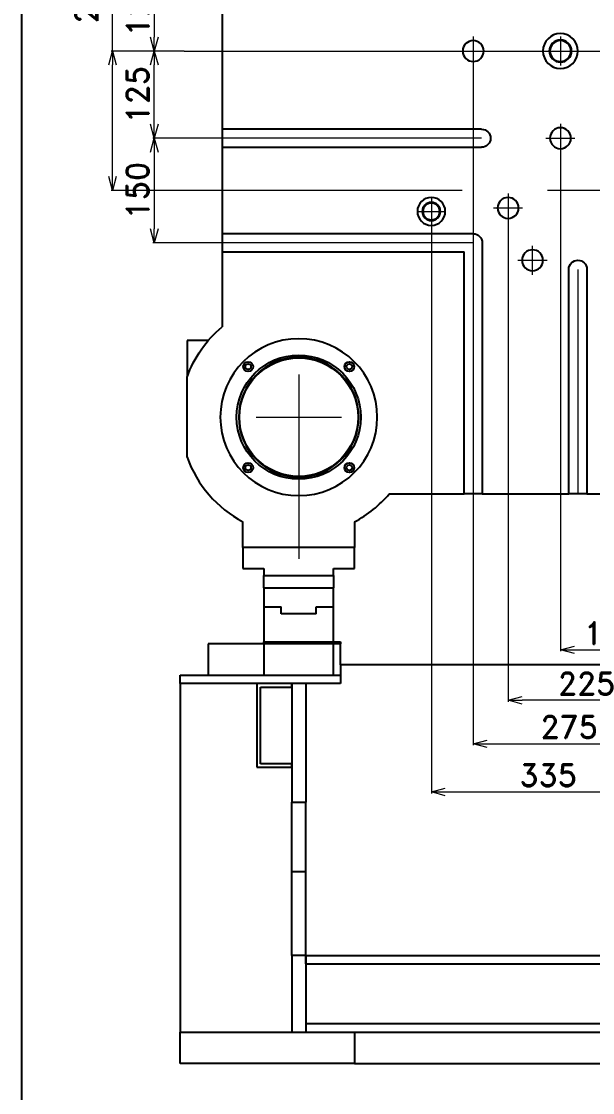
# Model space of a CAD drawing. Header units: millimetres. Extents: x 2673 to 5721, y -10743 to 3474.
# Drawn here: x 3314.9 to 3519.5, y 2276.1 to 2660.1 of the extents above; entities that cross this region are included whole.
import ezdxf

# ---------------------------------------------------------------- set-up
doc = ezdxf.new("R2010")
doc.units = ezdxf.units.MM
doc.header["$LTSCALE"] = 16.335
doc.header["$PDMODE"] = 3
doc.header["$PDSIZE"] = 0.3125
doc.linetypes.add('CENTER', pattern=[0.6, 0.375, -0.075, 0.075, -0.075])
doc.layers.get('0').update_dxf_attribs({"linetype": 'CONTINUOUS'})
doc.layers.get('Defpoints').update_dxf_attribs({"linetype": 'CONTINUOUS'})
doc.layers.add('cen', color=1, linetype='CENTER')
doc.layers.add('dim', color=82, linetype='CONTINUOUS', lineweight=9)
doc.styles.add('mds', font='romand.shx', dxfattribs={"bigfont": 'chineset.shx'})
doc.dimstyles.new('MDS4-0000', dxfattribs={"dimtxt": 8, "dimasz": 5, "dimexe": 0.5, "dimexo": 0, "dimgap": 2, "dimtad": 1, "dimdec": 1, "dimlfac": 4, "dimzin": 9, "dimdsep": 46, "dimtxsty": 'mds', "dimblk": 'OPEN30', "dimcen": 0, "dimclrd": 3, "dimclre": 3, "dimclrt": 3, "dimazin": 2, "dimtfac": 0.75, "dimtdec": 1, "dimtmove": 0, "dimatfit": 3, "dimldrblk": 'OPEN30', "dimfxl": 0, "dimtolj": 1, "dimtzin": 0, "dimlwd": 9, "dimlwe": 9, "dimarcsym": 0})

# ---------------------------------------------------------------- blocks, each defined once
blk = doc.blocks.new('_Open30')
at = {"color": 0, "linetype": 'ByBlock', "lineweight": -2}
for p, q in [((-1, 0.268), (0, 0)), ((0, 0), (-1, -0.268)), ((0, 0), (-1, 0))]:
    blk.add_line(p, q, dxfattribs=at)
blk = doc.blocks.new('*D178')
at = {"layer": 'Defpoints', "color": 0}
for p in [(3347.56, 2649.47), (3373.26, 2649.47), (3374.47, 2599.47)]:
    blk.add_point(p, dxfattribs=at)
at = {"layer": 'dim', "color": 3, "lineweight": 9}
for p, q in [((3347.56, 2649.47), (3347.56, 2803.48)), ((3373.26, 2649.47), (3347.06, 2649.47)), ((3347.56, 2604.47), (3347.56, 2644.47)), ((3374.47, 2599.47), (3347.06, 2599.47))]:
    blk.add_line(p, q, dxfattribs=at)
at = {"layer": 'dim', "color": 3, "lineweight": 9, "xscale": 5, "yscale": 5, "zscale": 5}
for p, rotation in [((3347.56, 2649.47), 90), ((3347.56, 2599.47), 270)]:
    blk.add_blockref('_Open30', p, dxfattribs=dict(at, rotation=rotation))
at = {"layer": 'dim', "color": 3, "insert": (3339.46, 2728.97), "char_height": 8, "attachment_point": 5, "rotation": 90, "style": 'mds'}
blk.add_mtext('\\A1;200({\\fNSimSun|b0|i0|c134|p49;料管中心偏离车板中心})', dxfattribs=at)
blk = doc.blocks.new('*D193')
at = {"layer": 'Defpoints', "color": 0}
for p in [(3461.78, 2586.75), (3545.53, 2477.2), (3545.53, 2383.86)]:
    blk.add_point(p, dxfattribs=at)
at = {"layer": 'dim', "color": 3, "lineweight": 9}
for p, q in [((3461.78, 2586.75), (3461.78, 2383.36)), ((3545.53, 2477.2), (3545.53, 2383.36)), ((3466.78, 2383.86), (3540.53, 2383.86))]:
    blk.add_line(p, q, dxfattribs=at)
at = {"layer": 'dim', "color": 3, "lineweight": 9, "xscale": 5, "yscale": 5, "zscale": 5, "rotation": 180}
blk.add_blockref('_Open30', (3461.78, 2383.86), dxfattribs=at)
at = {"layer": 'dim', "color": 3, "lineweight": 9, "xscale": 5, "yscale": 5, "zscale": 5}
blk.add_blockref('_Open30', (3545.53, 2383.86), dxfattribs=at)
at = {"layer": 'dim', "color": 3, "insert": (3503.66, 2389.86), "char_height": 8, "attachment_point": 5, "style": 'mds'}
blk.add_mtext('\\A1;335', dxfattribs=at)
blk = doc.blocks.new('*D194')
at = {"layer": 'Defpoints', "color": 0}
for p in [(3476.78, 2644.25), (3545.53, 2477.2), (3545.53, 2401.14)]:
    blk.add_point(p, dxfattribs=at)
at = {"layer": 'dim', "color": 3, "lineweight": 9}
for p, q in [((3476.78, 2644.25), (3476.78, 2400.64)), ((3545.53, 2477.2), (3545.53, 2400.64)), ((3481.78, 2401.14), (3540.53, 2401.14))]:
    blk.add_line(p, q, dxfattribs=at)
at = {"layer": 'dim', "color": 3, "lineweight": 9, "xscale": 5, "yscale": 5, "zscale": 5, "rotation": 180}
blk.add_blockref('_Open30', (3476.78, 2401.14), dxfattribs=at)
at = {"layer": 'dim', "color": 3, "lineweight": 9, "xscale": 5, "yscale": 5, "zscale": 5}
blk.add_blockref('_Open30', (3545.53, 2401.14), dxfattribs=at)
at = {"layer": 'dim', "color": 3, "insert": (3511.16, 2407.14), "char_height": 8, "attachment_point": 5, "style": 'mds'}
blk.add_mtext('\\A1;275', dxfattribs=at)
blk = doc.blocks.new('*D195')
at = {"layer": 'Defpoints', "color": 0}
for p in [(3489.28, 2588), (3545.53, 2477.2), (3489.28, 2416.72)]:
    blk.add_point(p, dxfattribs=at)
at = {"layer": 'dim', "color": 3, "lineweight": 9}
for p, q in [((3489.28, 2588), (3489.28, 2416.22)), ((3545.53, 2477.2), (3545.53, 2416.22)), ((3540.53, 2416.72), (3494.28, 2416.72))]:
    blk.add_line(p, q, dxfattribs=at)
at = {"layer": 'dim', "color": 3, "lineweight": 9, "xscale": 5, "yscale": 5, "zscale": 5, "rotation": 180}
blk.add_blockref('_Open30', (3489.28, 2416.72), dxfattribs=at)
at = {"layer": 'dim', "color": 3, "lineweight": 9, "xscale": 5, "yscale": 5, "zscale": 5}
blk.add_blockref('_Open30', (3545.53, 2416.72), dxfattribs=at)
at = {"layer": 'dim', "color": 3, "insert": (3517.41, 2422.72), "char_height": 8, "attachment_point": 5, "style": 'mds'}
blk.add_mtext('\\A1;225', dxfattribs=at)
blk = doc.blocks.new('*D196')
at = {"layer": 'Defpoints', "color": 0}
for p in [(3508.03, 2613), (3545.53, 2477.2), (3545.53, 2434.82)]:
    blk.add_point(p, dxfattribs=at)
at = {"layer": 'dim', "color": 3, "lineweight": 9}
for p, q in [((3508.03, 2613), (3508.03, 2434.32)), ((3545.53, 2477.2), (3545.53, 2434.32)), ((3513.03, 2434.82), (3540.53, 2434.82))]:
    blk.add_line(p, q, dxfattribs=at)
at = {"layer": 'dim', "color": 3, "lineweight": 9, "xscale": 5, "yscale": 5, "zscale": 5, "rotation": 180}
blk.add_blockref('_Open30', (3508.03, 2434.82), dxfattribs=at)
at = {"layer": 'dim', "color": 3, "lineweight": 9, "xscale": 5, "yscale": 5, "zscale": 5}
blk.add_blockref('_Open30', (3545.53, 2434.82), dxfattribs=at)
at = {"layer": 'dim', "color": 3, "insert": (3526.78, 2440.82), "char_height": 8, "attachment_point": 5, "style": 'mds'}
blk.add_mtext('\\A1;150', dxfattribs=at)
blk = doc.blocks.new('*D205')
at = {"layer": 'Defpoints', "color": 0}
for p in [(3362.51, 2649.47), (3373.26, 2649.47), (3386.78, 2618.22)]:
    blk.add_point(p, dxfattribs=at)
at = {"layer": 'dim', "color": 3, "lineweight": 9}
for p, q in [((3373.26, 2649.47), (3362.01, 2649.47)), ((3362.51, 2623.22), (3362.51, 2644.47)), ((3386.78, 2618.22), (3362.01, 2618.22))]:
    blk.add_line(p, q, dxfattribs=at)
at = {"layer": 'dim', "color": 3, "lineweight": 9, "xscale": 5, "yscale": 5, "zscale": 5}
for p, rotation in [((3362.51, 2649.47), 90), ((3362.51, 2618.22), 270)]:
    blk.add_blockref('_Open30', p, dxfattribs=dict(at, rotation=rotation))
at = {"layer": 'dim', "color": 3, "insert": (3356.51, 2633.84), "char_height": 8, "attachment_point": 5, "rotation": 90, "style": 'mds'}
blk.add_mtext('\\A1;125', dxfattribs=at)
blk = doc.blocks.new('*D206')
at = {"layer": 'Defpoints', "color": 0}
for p in [(3386.78, 2618.22), (3362.51, 2580.72), (3386.78, 2580.72)]:
    blk.add_point(p, dxfattribs=at)
at = {"layer": 'dim', "color": 3, "lineweight": 9}
for p, q in [((3386.78, 2618.22), (3362.01, 2618.22)), ((3362.51, 2613.22), (3362.51, 2585.72)), ((3386.78, 2580.72), (3362.01, 2580.72))]:
    blk.add_line(p, q, dxfattribs=at)
at = {"layer": 'dim', "color": 3, "lineweight": 9, "xscale": 5, "yscale": 5, "zscale": 5}
for p, rotation in [((3362.51, 2618.22), 90), ((3362.51, 2580.72), 270)]:
    blk.add_blockref('_Open30', p, dxfattribs=dict(at, rotation=rotation))
at = {"layer": 'dim', "color": 3, "insert": (3356.51, 2599.47), "char_height": 8, "attachment_point": 5, "rotation": 90, "style": 'mds'}
blk.add_mtext('\\A1;150', dxfattribs=at)
blk = doc.blocks.new('*D208')
at = {"layer": 'Defpoints', "color": 0}
for p in [(3386.78, 2680.72), (3362.51, 2649.47), (3373.26, 2649.47)]:
    blk.add_point(p, dxfattribs=at)
at = {"layer": 'dim', "color": 3, "lineweight": 9}
for p, q in [((3386.78, 2680.72), (3362.01, 2680.72)), ((3362.51, 2675.72), (3362.51, 2654.47)), ((3373.26, 2649.47), (3362.01, 2649.47))]:
    blk.add_line(p, q, dxfattribs=at)
at = {"layer": 'dim', "color": 3, "lineweight": 9, "xscale": 5, "yscale": 5, "zscale": 5}
for p, rotation in [((3362.51, 2680.72), 90), ((3362.51, 2649.47), 270)]:
    blk.add_blockref('_Open30', p, dxfattribs=dict(at, rotation=rotation))
at = {"layer": 'dim', "color": 3, "insert": (3356.51, 2665.09), "char_height": 8, "attachment_point": 5, "rotation": 90, "style": 'mds'}
blk.add_mtext('\\A1;125', dxfattribs=at)

msp = doc.modelspace()

# ---------------------------------------------------------------- linework, layer by layer
for p, q in [((3314.915, 3141.776), (3314.915, 1887.896)), ((3386.781, 2677.466), (3386.781, 2621.466)), ((3479.781, 2621.466), (3386.781, 2621.466)), ((3386.781, 2621.466), (3386.781, 2614.966)), ((3386.781, 2614.966), (3386.781, 2583.966)), ((3386.781, 2614.966), (3479.781, 2614.966)), ((3476.781, 2583.966), (3386.781, 2583.966)), ((3386.781, 2583.966), (3386.781, 2577.466)), ((3480.031, 2580.716), (3480.031, 2490.716)), ((3386.781, 2577.466), (3473.531, 2577.466)), ((3386.781, 2577.466), (3386.781, 2550.62)), ((3473.531, 2490.716), (3473.531, 2577.466)), ((3511.031, 2490.716), (3511.031, 2571.216)), ((3517.531, 2571.216), (3517.531, 2490.716)), ((3381.829, 2545.716), (3374.281, 2545.716)), ((3374.281, 2545.716), (3374.281, 2533.216)), ((3374.281, 2533.216), (3374.516, 2533.216)), ((3374.281, 2503.854), (3374.281, 2532.577)), ((3446.684, 2490.716), (3473.531, 2490.716)), ((3480.03, 2490.716), (3473.531, 2490.716)), ((3480.031, 2490.716), (3511.031, 2490.716)), ((3517.53, 2490.716), (3511.031, 2490.716)), ((3517.531, 2490.716), (3573.531, 2490.716)), ((3394.281, 2471.466), (3394.281, 2480.716)), ((3434.281, 2480.716), (3434.281, 2471.466)), ((3434.281, 2471.466), (3394.281, 2471.466)), ((3394.281, 2471.466), (3394.281, 2463.966)), ((3434.281, 2471.466), (3394.281, 2471.466)), ((3434.281, 2463.966), (3434.281, 2471.466)), ((3394.281, 2463.966), (3401.781, 2463.966)), ((3401.781, 2463.966), (3401.781, 2461.466)), ((3401.781, 2461.466), (3426.781, 2461.466)), ((3401.781, 2457.058), (3401.781, 2461.466)), ((3426.781, 2463.966), (3434.281, 2463.966)), ((3426.781, 2461.466), (3426.781, 2463.966)), ((3426.781, 2461.466), (3426.781, 2457.058)), ((3401.781, 2457.058), (3426.781, 2457.058)), ((3401.781, 2457.058), (3401.781, 2450.216)), ((3426.781, 2450.216), (3426.781, 2457.058)), ((3401.781, 2450.216), (3408.031, 2450.216)), ((3401.781, 2450.216), (3401.781, 2437.716)), ((3401.781, 2450.216), (3408.031, 2450.216)), ((3408.031, 2447.716), (3408.031, 2450.216)), ((3408.031, 2447.716), (3408.031, 2450.216)), ((3420.531, 2447.716), (3420.531, 2450.216)), ((3420.531, 2450.216), (3426.781, 2450.216)), ((3420.531, 2447.716), (3420.531, 2450.216)), ((3420.531, 2450.216), (3426.781, 2450.216)), ((3426.781, 2437.716), (3426.781, 2450.216)), ((3420.531, 2447.716), (3408.031, 2447.716)), ((3420.531, 2447.716), (3408.031, 2447.716)), ((3381.781, 2436.966), (3381.781, 2425.716)), ((3401.781, 2436.966), (3381.781, 2436.966)), ((3401.781, 2437.716), (3426.781, 2437.716)), ((3401.781, 2437.466), (3401.781, 2437.716)), ((3401.781, 2437.466), (3426.781, 2437.466)), ((3426.781, 2436.966), (3401.781, 2436.966)), ((3401.781, 2436.966), (3401.781, 2425.716)), ((3426.78, 2437.716), (3429.281, 2437.716)), ((3429.281, 2436.966), (3426.78, 2436.966)), ((3426.781, 2437.466), (3426.781, 2437.716)), ((3426.781, 2425.716), (3426.781, 2436.966)), ((3429.281, 2437.716), (3429.281, 2436.966)), ((3429.281, 2429.466), (3429.281, 2436.966)), ((3429.281, 2429.466), (3429.281, 2425.716)), ((3661.781, 2429.466), (3429.281, 2429.466)), ((3371.781, 2422.716), (3371.781, 2425.716)), ((3371.781, 2425.716), (3429.281, 2425.716)), ((3401.781, 2425.716), (3426.781, 2425.716)), ((3429.281, 2425.716), (3429.281, 2422.716)), ((3429.281, 2422.716), (3371.781, 2422.716)), ((3371.781, 2422.716), (3371.781, 2297.716)), ((3411.781, 2422.716), (3399.281, 2422.716)), ((3399.281, 2422.716), (3399.281, 2392.716)), ((3400.531, 2421.466), (3411.781, 2421.466)), ((3400.531, 2393.966), (3400.531, 2421.466)), ((3411.781, 2421.466), (3411.781, 2422.716)), ((3411.781, 2422.716), (3411.781, 2380.216)), ((3416.781, 2422.716), (3411.781, 2422.716)), ((3416.781, 2422.716), (3416.781, 2380.216)), ((3399.281, 2392.716), (3411.781, 2392.716)), ((3411.781, 2393.966), (3400.531, 2393.966)), ((3411.781, 2392.716), (3411.781, 2393.966)), ((3411.781, 2380.216), (3416.781, 2380.216)), ((3411.781, 2355.216), (3411.781, 2380.216)), ((3416.781, 2355.216), (3416.781, 2380.216)), ((3416.781, 2355.216), (3411.781, 2355.216)), ((3411.781, 2325.216), (3411.781, 2355.216)), ((3416.781, 2325.216), (3416.781, 2355.216)), ((3411.781, 2325.216), (3411.781, 2297.716)), ((3416.781, 2325.216), (3411.781, 2325.216)), ((3416.781, 2322.216), (3416.781, 2325.216)), ((3416.781, 2325.216), (3674.281, 2325.216)), ((3416.781, 2325.216), (3416.781, 2297.716)), ((3416.781, 2322.216), (3674.281, 2322.216)), ((3674.281, 2300.716), (3416.781, 2300.716)), ((3416.781, 2300.716), (3416.781, 2297.716)), ((3371.781, 2286.466), (3371.781, 2297.716)), ((3371.781, 2297.716), (3434.281, 2297.716)), ((3411.781, 2297.716), (3416.781, 2297.716)), ((3416.781, 2297.716), (3674.281, 2297.716)), ((3434.281, 2297.716), (3434.281, 2286.466)), ((3434.281, 2286.466), (3371.781, 2286.466)), ((3434.281, 2286.466), (3656.781, 2286.466))]:
    msp.add_line(p, q)
at = {"extrusion": (0, 0, -1)}
for centre, radius in [((-3508.031, 2649.466), 6.25), ((-3508.031, 2649.466), 4), ((-3476.781, 2649.466), 3.75), ((-3508.031, 2649.466), 3.75), ((-3508.031, 2618.216), 3.75), ((-3461.781, 2591.966), 5), ((-3489.281, 2593.216), 3.75), ((-3461.781, 2591.966), 3.25), ((-3461.781, 2591.966), 3), ((-3498.031, 2574.466), 3.75), ((-3414.281, 2518.216), 28.125), ((-3414.281, 2518.216), 21.5)]:
    msp.add_circle(centre, radius, dxfattribs=at)
for centre, radius in [((3414.281, 2518.216), 22.25), ((3414.281, 2518.216), 21.25), ((3396.161, 2536.335), 1.75), ((3396.161, 2536.335), 1), ((3432.4, 2536.335), 1.75), ((3432.4, 2536.335), 1), ((3396.161, 2500.096), 1.75), ((3396.161, 2500.096), 1), ((3432.4, 2500.096), 1.75), ((3432.4, 2500.096), 1)]:
    msp.add_circle(centre, radius)
for centre, radius, start, end in [((-3479.781, 2618.216), 3.25, 90, 270), ((-3476.781, 2580.716), 3.25, 90, 180), ((-3514.281, 2571.216), 3.25, 0, 180), ((-3414.281, 2518.216), 42.5, 19.74992, 49.67978)]:
    msp.add_arc(centre, radius, start, end, dxfattribs=at)
for start, end in [(199.74992, 241.92751), (298.07249, 319.67978)]:
    msp.add_arc((3414.281, 2518.216), 42.5, start, end)
at = {"layer": 'cen', "lineweight": 9, "ltscale": 20}
for p, q in [((3476.781, 2654.681), (3476.781, 2644.251)), ((3508.031, 2654.681), (3508.031, 2644.251)), ((3471.565, 2649.466), (3481.996, 2649.466)), ((3502.815, 2649.466), (3513.246, 2649.466)), ((3508.031, 2623.431), (3508.031, 2613.001)), ((3479.781, 2618.216), (3386.781, 2618.216)), ((3502.815, 2618.216), (3513.246, 2618.216)), ((3461.781, 2597.181), (3461.781, 2586.751)), ((3489.281, 2598.431), (3489.281, 2588.001)), ((3456.565, 2591.966), (3466.996, 2591.966)), ((3484.065, 2593.216), (3494.496, 2593.216)), ((3476.781, 2580.716), (3386.781, 2580.716)), ((3476.781, 2580.716), (3476.781, 2490.716)), ((3498.031, 2569.251), (3498.031, 2579.681)), ((3492.815, 2574.466), (3503.246, 2574.466)), ((3414.281, 2533.528), (3414.281, 2467.381)), ((3398.968, 2518.216), (3429.593, 2518.216))]:
    msp.add_line(p, q, dxfattribs=at)
at = {"layer": 'cen', "lineweight": 9, "ltscale": 25}
for p, q in [((3373.261, 2649.466), (3717.8, 2649.466)), ((3717.8, 2599.466), (3374.47, 2599.466))]:
    msp.add_line(p, q, dxfattribs=at)
at = {"layer": 'cen', "lineweight": 9, "ltscale": 30}
msp.add_line((3514.281, 2571.216), (3514.281, 2490.716), dxfattribs=at)

# ---------------------------------------------------------------- dimensions: what is measured, and where the dimension line sits
at = {"layer": 'dim'}
dim = msp.add_linear_dim(base=(3347.558, 2649.466), p1=(3374.47, 2599.466), p2=(3373.261, 2649.466), angle=90, text='<>({\\fNSimSun|b0|i0|c134|p49;料管中心偏离车板中心})', dimstyle='MDS4-0000', dxfattribs=at)
dim.commit()
dim.dimension.update_dxf_attribs({"geometry": '*D178', "text_midpoint": (3339.463, 2728.974)})
for base, p1, p2, angle, picture, middle in [((3362.509, 2649.466), (3386.781, 2680.716), (3373.261, 2649.466), 90, '*D208', (3356.509, 2665.091)), ((3362.509, 2649.466), (3386.781, 2618.216), (3373.261, 2649.466), 270, '*D205', (3356.509, 2633.841)), ((3362.509, 2580.716), (3386.781, 2618.216), (3386.781, 2580.716), 270, '*D206', (3356.509, 2599.466))]:
    dim = msp.add_linear_dim(base=base, p1=p1, p2=p2, angle=angle, dimstyle='MDS4-0000', dxfattribs=at)
    dim.commit()
    dim.dimension.update_dxf_attribs({"geometry": picture, "text_midpoint": middle})
for base, p1, p2, picture, middle in [((3545.531, 2401.144), (3476.781, 2644.251), (3545.531, 2477.196), '*D194', (3511.156, 2407.144)), ((3545.531, 2434.822), (3508.031, 2613.001), (3545.531, 2477.196), '*D196', (3526.781, 2440.822)), ((3545.531, 2383.862), (3461.781, 2586.751), (3545.531, 2477.196), '*D193', (3503.656, 2389.862)), ((3489.281, 2416.723), (3545.531, 2477.196), (3489.281, 2588.001), '*D195', (3517.406, 2422.723))]:
    dim = msp.add_linear_dim(base=base, p1=p1, p2=p2, dimstyle='MDS4-0000', dxfattribs=at)
    dim.commit()
    dim.dimension.update_dxf_attribs({"geometry": picture, "text_midpoint": middle})

doc.saveas('drawing.dxf')
